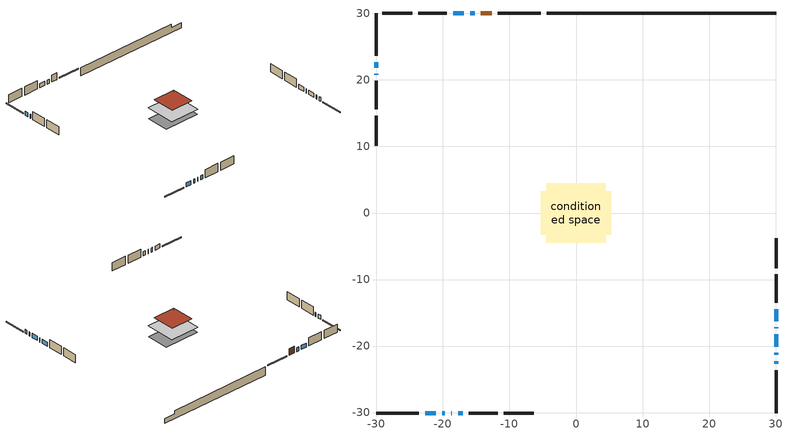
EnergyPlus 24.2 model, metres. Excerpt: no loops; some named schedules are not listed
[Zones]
conditioned space
 floor adiabatic (AdiabaticFloorConstruction): -4.47,-4.47 -4.47,4.47 4.47,4.47 4.47,-4.47 z1.22
 floor foundation (Slab1 construction): -5.32,-3.29 -5.32,3.29 5.32,3.29 5.32,-3.29 z-1.22
 wall outside (RimJoist1 construction): -5.3,30.07 -11.76,30.07 / -30.07,-30.07 -23.61,-30.07 / -30.07,30.07 -30.07,23.61 / 30.07,-30.07 30.07,-23.61 z1.22:1.52
 wall outside (AdiabaticWallConstruction 1): -12.69,30.07 -14.31,30.07 z1.22:3.25
 wall outside (AdiabaticWallConstruction): -22.68,-30.07 -21.05,-30.07 / -20.13,-30.07 -19.72,-30.07 / -18.79,-30.07 -18.66,-30.07 / 30.07,-22.68 30.07,-22.27 / 30.07,-21.35 30.07,-21 / -15.24,30.07 -15.92,30.07 / -30.07,22.68 -30.07,21.87 / -17.73,-30.07 -17.02,-30.07 / 30.07,-20.08 30.07,-18.25 / 30.07,-17.32 30.07,-17.19 / 30.07,-16.26 30.07,-14.43 / -16.85,30.07 -18.48,30.07 / -30.07,20.94 -30.07,20.78 z1.22:2.44
 wall outside (Wall1 construction): -19.4,30.07 -23.7,30.07 / -16.09,-30.07 -11.8,-30.07 / -30.07,19.86 -30.07,15.56 / 30.07,-13.5 30.07,-9.21 z1.22:3.66
 wall outside (Wall2 construction): -24.63,30.07 -29.14,30.07 / -10.87,-30.07 -6.36,-30.07 / -30.07,14.63 -30.07,10.12 / 30.07,-8.28 30.07,-3.77 z1.22:3.66
 wall foundation (FoundationWall1 construction): -4.37,30.07,-1.22 -4.37,30.07,1.22 26.62,30.07,1.22 26.62,30.07,0.24 30.07,30.07,0.24 30.07,30.07,-1.22
 window (WindowConstruction): -22.68,-30.07 -21.05,-30.07 z1.22:2.44
 window (WindowConstruction 7): -20.12,-30.07 -19.72,-30.07 z1.22:2.44
 window (WindowConstruction 8): -18.79,-30.07 -18.66,-30.07 z1.22:2.44
 window (WindowConstruction 9): 30.07,-22.68 30.07,-22.27 z1.22:2.44
 window (WindowConstruction 10): 30.07,-21.35 30.07,-21.01 z1.22:2.44
 window (WindowConstruction 11): -15.24,30.07 -15.92,30.07 z1.22:2.44
 window (WindowConstruction 12): -30.07,22.68 -30.07,21.87 z1.22:2.44
 window (WindowConstruction 1): -17.73,-30.07 -17.02,-30.07 z1.22:2.44
 window (WindowConstruction 2): 30.07,-20.08 30.07,-18.25 z1.22:2.44
 window (WindowConstruction 3): 30.07,-17.32 30.07,-17.19 z1.22:2.44
 window (WindowConstruction 4): 30.07,-16.26 30.07,-14.43 z1.22:2.44
 window (WindowConstruction 5): -16.85,30.07 -18.47,30.07 z1.22:2.44
 window (WindowConstruction 6): -30.07,20.94 -30.07,20.79 z1.22:2.44
 door (Door): -12.69,30.07 -14.31,30.07 z1.22:3.25
 ceiling adiabatic (AdiabaticFloorConstruction): 4.47,-4.47 4.47,4.47 -4.47,4.47 -4.47,-4.47 z1.22
 roof outside (Roof1 construction): -3.37,3.37 -3.37,-3.37 3.37,-3.37 3.37,3.37 z3.66
 roof outside (Roof2 construction): -2.82,2.82 -2.82,-2.82 2.82,-2.82 2.82,2.82 z3.66
[Building]
Building 1: Terrain=Suburbs
[Site:Location]
Regina Intl AP_SK: Latitude {deg}=50.43; Longitude {deg}=-104.67; Time Zone {hr}=-6; Elevation {m}=578; Keep Site Location Information=Yes
[Site:GroundTemperature:Shallow]
-2.28208, -4.75844, -4.95676, -3.7816, 0.936024, 5.63167, 9.70254, 12.2813, 12.5004, 10.403, 6.43594, 1.88434
[Site:WaterMainsTemperature]
Calculation Method=Schedule; Temperature Schedule=mains temperature schedule
[Material] Roughness=Rough; Thermal Absorptance=0.9
Name | Thickness {m} | Conductivity {W/m-K} | Density {kg/m3} | Specific Heat {J/kg-K} | Solar Absorptance | Visible Absorptance
asphalt or fiberglass shingles | 0.00635 | 0.162714 | 1121.4 | 1465.45 | 0.84 | 0.84
concrete 4.0 in. | 0.1016 | 1.803125 | 2242.8 | 837.4 | 0.7 | 0.7
concrete 8.0 in. | 0.2032 | 1.803125 | 2242.8 | 837.4 | 0.7 | 0.7
door material | 0.04445 | 0.0451087 | 512.64 | 1214.23 | 0.7 | 0.7
exterior vertical ins | 0.0166018 | 0.029427 | 32.04 | 1214.23 | 0.7 | 0.7
floor covering | 0.0127 | 0.0433444 | 54.468 | 1339.84 | 0.6 | 0.6
floor rigid ins; wall rigid ins 1 | 0.512978 | 0.029427 | 32.04 | 1214.23 | 0.7 | 0.7
floor stud and cavity | 0.1397 | 1.75129 | 37.0049 | 1207.88 | 0.7 | 0.7
furniture material conditioned space 1 | 0.1524 | 0.115458 | 640.8 | 1214.23 | 0.6 | 0.6
gypsum board | 0.0127 | 0.160291 | 801 | 837.4 | 0.6 | 0.6
gypsum board 1 | 0.0127 | 0.160291 | 801 | 837.4 | 0.7 | 0.7
osb sheathing 0.5 in. | 0.0127 | 0.115458 | 512.64 | 1214.23 | 0.7 | 0.7
osb sheathing 0.75 in. | 0.01905 | 0.115458 | 512.64 | 1214.23 | 0.7 | 0.7
rim joist stud and cavity | 0.0508 | 0.271007 | 50.32683 | 1063.81 | 0.6 | 0.6
roof rigid ins | 0.103632 | 0.029427 | 32.04 | 1214.23 | 0.7 | 0.7
roof stud and cavity | 0.2032 | 0.120972 | 78.34581 | 1123.46 | 0.7 | 0.7
roof stud and cavity 1 | 0.2032 | 0.122905 | 78.34581 | 1123.46 | 0.7 | 0.7
wall rigid ins | 0.051816 | 0.029427 | 32.04 | 1214.23 | 0.7 | 0.7
wall stud and cavity | 0.1397 | 0.114817 | 139.0536 | 1170.24 | 0.7 | 0.7
wall stud and cavity 1 | 0.1397 | 0.224759 | 139.0536 | 1170.24 | 0.7 | 0.7
wall stud and cavity 2 | 0.0889 | 0.380278 | 52.3479 | 1209.89 | 0.7 | 0.7
wall stud and cavity 3 | 0.0889 | 0.391764 | 83.0341 | 1211.67 | 0.7 | 0.7
wood siding | 0.0254 | 0.102417 | 544.68 | 1172.36 | 0 | 0
wood siding 1; wood siding 2; wood siding 3 | 0.0254 | 0.102417 | 544.68 | 1172.36 | 0.7 | 0.7
[WindowMaterial:SimpleGlazingSystem]
Name | U-Factor {W/m2-K} | Solar Heat Gain Coefficient
WindowMaterial | 4.81665 | 0.61
WindowMaterial 1 | 4.942699 | 0.6
WindowMaterial 10 | 2.983789 | 0.6
WindowMaterial 2 | 2.904297 | 0.68
WindowMaterial 3 | 2.8742 | 0.48
WindowMaterial 4 | 1.251999 | 0.52
WindowMaterial 5 | 6.93965 | 0.43
WindowMaterial 6 | 5.54911 | 0.55
WindowMaterial 7 | 7.19346 | 0.41
WindowMaterial 8 | 3.00026 | 0.58
WindowMaterial 9 | 5.76317 | 0.53
[Construction]
AdiabaticFloorConstruction: floor stud and cavity, floor rigid ins, osb sheathing 0.75 in., floor covering
AdiabaticWallConstruction: wood siding 2, wall rigid ins 1, wall stud and cavity 2, gypsum board
AdiabaticWallConstruction 1: wood siding 3, wall rigid ins 1, wall stud and cavity 2, gypsum board
Door: door material
FoundationWall1 construction: concrete 8.0 in., gypsum board 1
furniture construction conditioned space 1: furniture material conditioned space 1
PartitionWallConstruction: gypsum board, wall stud and cavity 3, gypsum board
RimJoist1 construction: wood siding 1, rim joist stud and cavity
Roof1 construction: asphalt or fiberglass shingles, osb sheathing 0.75 in., roof stud and cavity, gypsum board
Roof2 construction: asphalt or fiberglass shingles, roof rigid ins, osb sheathing 0.75 in., roof stud and cavity 1, gypsum board
Slab1 construction: concrete 4.0 in.
Wall1 construction: wood siding, osb sheathing 0.5 in., wall stud and cavity, gypsum board
Wall2 construction: wood siding, wall rigid ins, osb sheathing 0.5 in., wall stud and cavity 1, gypsum board
WindowConstruction; WindowConstruction 5: WindowMaterial
WindowConstruction 1: WindowMaterial 1
WindowConstruction 10: WindowMaterial 8
WindowConstruction 11: WindowMaterial 9
WindowConstruction 12: WindowMaterial 10
WindowConstruction 2: WindowMaterial 2
WindowConstruction 3: WindowMaterial 3
WindowConstruction 4: WindowMaterial 4
WindowConstruction 6: WindowMaterial 5
WindowConstruction 7; WindowConstruction 9: WindowMaterial 6
WindowConstruction 8: WindowMaterial 7
[Zone]
conditioned space: Multiplier=1; Volume {m3}=375.2; Part of Total Floor Area=Yes
[Space]
conditioned space 1: Zone=conditioned space; Volume {m3}=375.2
[SurfaceProperty:ExposedFoundationPerimeter]
Slab1: Exposed Perimeter Calculation Method=TotalExposedPerimeter; Total Exposed Perimeter {m}=34.442
[InternalMass] Zone or ZoneList=conditioned space; Space or SpaceList=conditioned space 1
Name | Construction | Surface Area {m2}
furniture mass conditioned space 1 | furniture construction conditioned space 1 | 60.0199
partition wall mass | PartitionWallConstruction | 150.05
[Lights]
interior lighting: Zone or ZoneList or Space or SpaceList=conditioned space 1; Schedule=interior lighting schedule; Design Level Calculation Method=LightingLevel; Lighting Level {W}=343.2; Return Air Fraction=0; Fraction Radiant=0.6; Fraction Visible=0.2; Fraction Replaceable=1
[People]
occupants: Zone or ZoneList or Space or SpaceList=conditioned space 1; Number of People Schedule=occupants schedule; Number of People Calculation Method=People; Number of People=3; Fraction Radiant=0.314171; Sensible Heat Fraction=0.56303; Activity Level Schedule=occupants activity schedule; Carbon Dioxide Generation Rate {m3/s-W}=0; Enable ASHRAE 55 Comfort Warnings=No; Mean Radiant Temperature Calculation Type=EnclosureAveraged
[ElectricEquipment] Zone or ZoneList or Space or SpaceList=conditioned space 1; Design Level Calculation Method=EquipmentLevel
Name | Schedule | Design Level {W} | Fraction Latent | Fraction Radiant | Fraction Lost
clothes dryer | clothes dryer schedule | 140.772 | 0.015 | 0.081 | 0.85
clothes washer | clothes washer schedule | 32.1985 | 0.03 | 0.162 | 0.7
cooking range | cooking range schedule | 215.147 | 0.08 | 0.432 | 0.2
dishwasher | dishwasher schedule | 66.8632 | 0.3 | 0.18 | 0.4
fridge | fridge schedule | 72.9452 | 0 | 0.6 | 0
mech vent house fan | mech vent house fan schedule | 0 | 0 | 0 | 1
mech vent house fan cfis | mech vent house fan cfis schedule | 0 | 0 | 0 | 0
misc plug loads | misc plug loads schedule | 494.7 | 0.045 | 0.513 | 0.1
whole house fan | Always On Discrete | 0 | 0 | 0 | 1
[OtherEquipment] Zone or ZoneList or Space or SpaceList=conditioned space 1; Design Level Calculation Method=EquipmentLevel
Name | Fuel Type | Schedule | Design Level {W} | Fraction Latent | Fraction Radiant | Fraction Lost
clothes dryer 1 | Electricity | clothes dryer schedule | 0 | 0.015 | 0.081 | 0.85
cooking range 1 | Electricity | cooking range schedule | 0 | 0.08 | 0.432 | 0.2
general water use latent | None | general water use schedule | 62.594 | 1 | 0 | 0
general water use sensible | None | general water use schedule | -61.6891 | 0 | 0.6 | 0
mech vent house fan latent load | None | Always On Discrete | 0 | 1 | 0 | 0
mech vent house fan sensible load | None | Always On Discrete | 0 | 0 | 0 | 0
water heater energy adjustment1 | NaturalGas | Always On Discrete | 0.01 | 0 | 0 | 1
[ZoneInfiltration:DesignFlowRate] Zone or ZoneList or Space or SpaceList=conditioned space 1; Schedule=Always On Discrete; Design Flow Rate Calculation Method=Flow/Zone; Design Flow Rate {m3/s}=0
infil flow; natural vent flow; whole house fan flow
[AvailabilityManager:Scheduled]
central ac and furnace airloop Availability Manager: Schedule=Always On Discrete
[Foundation:Kiva]
Foundation Kiva 1: Initial Indoor Air Temperature {C}=21; Wall Height Above Grade {m}=1.21999; Wall Depth Below Slab {m}=0.2032; Custom Block Material Name 1=exterior vertical ins; Custom Block Depth 1 {m}=2.43998; Custom Block X Position 1 {m}=0.2159; Custom Block Z Position 1 {m}=0
[Foundation:Kiva:Settings]
Soil Conductivity {W/m-K}=0.849921; Soil Density {kg/m3}=1842.3; Soil Specific Heat {J/kg-K}=418.7; Ground Solar Absorptivity=0.9; Ground Thermal Absorptivity=0.9; Ground Surface Roughness {m}=0.03; Far-Field Width {m}=40; Deep-Ground Boundary Condition=ZeroFlux; Deep-Ground Depth {m}=40; Minimum Cell Dimension {m}=0.2; Maximum Cell Growth Coefficient=3; Simulation Timestep=Timestep
[Exterior:Lights]
exterior lighting: Schedule=exterior lighting schedule; Design Level {W}=75.6
[EnergyManagementSystem:GlobalVariable]
central_ac_and_furnace_airloop_Fan_RTF
infil_program_Qfan
infil_program_Qinf
natural_vent_program_Qnv
natural_vent_program_Qwhf
[EnergyManagementSystem:Sensor]
Name | Output:Variable or Output:Meter Index Key | Output:Variable or Output:Meter
airflow_gain | infil flow | Infiltration Sensible Heat Gain Energy
airflow_gain_1 | natural vent flow | Infiltration Sensible Heat Gain Energy
airflow_gain_2 | whole house fan flow | Infiltration Sensible Heat Gain Energy
airflow_loss | infil flow | Infiltration Sensible Heat Loss Energy
airflow_loss_1 | natural vent flow | Infiltration Sensible Heat Loss Energy
airflow_loss_2 | whole house fan flow | Infiltration Sensible Heat Loss Energy
clg_load_cond |  | Cooling:EnergyTransfer:Zone:CONDITIONED SPACE
clg_sp_s; clg_sp_s_1 | cooling setpoint | Schedule Value
clothes_dryer_exhaust_0_sch_s | clothes dryer exhaust 0 schedule | Schedule Value
cool_season | cooling season schedule | Schedule Value
htg_load_cond |  | Heating:EnergyTransfer:Zone:CONDITIONED SPACE
htg_sp_s; htg_sp_s_1 | heating setpoint | Schedule Value
ig_ee_conv | clothes dryer | Electric Equipment Convective Heating Energy
ig_ee_conv_2 | cooking range | Electric Equipment Convective Heating Energy
ig_ee_conv_4 | fridge | Electric Equipment Convective Heating Energy
ig_ee_conv_5 | misc plug loads | Electric Equipment Convective Heating Energy
ig_ee_conv_6 | whole house fan | Electric Equipment Convective Heating Energy
ig_ee_rad | clothes dryer | Electric Equipment Radiant Heating Energy
ig_ee_rad_2 | cooking range | Electric Equipment Radiant Heating Energy
ig_ee_rad_4 | fridge | Electric Equipment Radiant Heating Energy
ig_ee_rad_5 | misc plug loads | Electric Equipment Radiant Heating Energy
ig_ee_rad_6 | whole house fan | Electric Equipment Radiant Heating Energy
ig_lgt_conv | interior lighting | Lights Convective Heating Energy
ig_lgt_rad | interior lighting | Lights Radiant Heating Energy
ig_lgt_vis | interior lighting | Lights Visible Radiation Heating Energy
ig_oe_conv | clothes dryer 1 | Other Equipment Convective Heating Energy
ig_oe_conv_1 | cooking range 1 | Other Equipment Convective Heating Energy
ig_oe_conv_2 | general water use latent | Other Equipment Convective Heating Energy
ig_oe_conv_3 | general water use sensible | Other Equipment Convective Heating Energy
ig_oe_conv_4 | water heater energy adjustment1 | Other Equipment Convective Heating Energy
ig_oe_rad | clothes dryer 1 | Other Equipment Radiant Heating Energy
ig_oe_rad_1 | cooking range 1 | Other Equipment Radiant Heating Energy
ig_oe_rad_2 | general water use latent | Other Equipment Radiant Heating Energy
ig_oe_rad_3 | general water use sensible | Other Equipment Radiant Heating Energy
ig_oe_rad_4 | water heater energy adjustment1 | Other Equipment Radiant Heating Energy
ig_ppl_conv | occupants | People Convective Heating Energy
ig_ppl_rad | occupants | People Radiant Heating Energy
im_conv | furniture mass conditioned space 1 | Surface Inside Face Convection Heat Gain Energy
im_conv_1 | partition wall mass | Surface Inside Face Convection Heat Gain Energy
im_ig | furniture mass conditioned space 1 | Surface Inside Face Internal Gains Radiation Heat Gain Energy
im_ig_1 | partition wall mass | Surface Inside Face Internal Gains Radiation Heat Gain Energy
im_lgt | furniture mass conditioned space 1 | Surface Inside Face Lights Radiation Heat Gain Energy
im_lgt_1 | partition wall mass | Surface Inside Face Lights Radiation Heat Gain Energy
im_sol | furniture mass conditioned space 1 | Surface Inside Face Solar Radiation Heat Gain Energy
im_sol_1 | partition wall mass | Surface Inside Face Solar Radiation Heat Gain Energy
im_surf | furniture mass conditioned space 1 | Surface Inside Face Net Surface Thermal Radiation Heat Gain Energy
im_surf_1 | partition wall mass | Surface Inside Face Net Surface Thermal Radiation Heat Gain Energy
mv_conv | mech vent house fan | Electric Equipment Convective Heating Energy
mv_conv_1 | mech vent house fan cfis | Electric Equipment Convective Heating Energy
mv_conv_2 | mech vent house fan latent load | Other Equipment Convective Heating Energy
mv_conv_3 | mech vent house fan sensible load | Other Equipment Convective Heating Energy
mv_rad | mech vent house fan | Electric Equipment Radiant Heating Energy
mv_rad_1 | mech vent house fan cfis | Electric Equipment Radiant Heating Energy
mv_rad_2 | mech vent house fan latent load | Other Equipment Radiant Heating Energy
mv_rad_3 | mech vent house fan sensible load | Other Equipment Radiant Heating Energy
natural_vent_s | natural vent schedule | Schedule Value
out_pb_s |  | Site Outdoor Air Barometric Pressure
out_wt_s |  | Site Outdoor Air Humidity Ratio
site_vw_s |  | Site Wind Speed
ss_back_out | Window1 | Surface Window Shortwave from Zone Back Out Window Heat Transfer Rate
ss_back_out_1 | Window10 | Surface Window Shortwave from Zone Back Out Window Heat Transfer Rate
ss_back_out_10 | Window6 | Surface Window Shortwave from Zone Back Out Window Heat Transfer Rate
ss_back_out_11 | Window7 | Surface Window Shortwave from Zone Back Out Window Heat Transfer Rate
ss_back_out_12 | Window9 | Surface Window Shortwave from Zone Back Out Window Heat Transfer Rate
ss_back_out_2 | Window11 | Surface Window Shortwave from Zone Back Out Window Heat Transfer Rate
ss_back_out_3 | Window12 | Surface Window Shortwave from Zone Back Out Window Heat Transfer Rate
ss_back_out_4 | Window13 | Surface Window Shortwave from Zone Back Out Window Heat Transfer Rate
ss_back_out_5 | Window14 | Surface Window Shortwave from Zone Back Out Window Heat Transfer Rate
ss_back_out_6 | Window16 | Surface Window Shortwave from Zone Back Out Window Heat Transfer Rate
ss_back_out_7 | Window3 | Surface Window Shortwave from Zone Back Out Window Heat Transfer Rate
ss_back_out_8 | Window4 | Surface Window Shortwave from Zone Back Out Window Heat Transfer Rate
ss_back_out_9 | Window5 | Surface Window Shortwave from Zone Back Out Window Heat Transfer Rate
ss_conv | Door1 | Surface Inside Face Convection Heat Gain Energy
ss_conv_1 | Window1 | Surface Inside Face Convection Heat Gain Energy
ss_conv_10 | Window5 | Surface Inside Face Convection Heat Gain Energy
ss_conv_11 | Window6 | Surface Inside Face Convection Heat Gain Energy
ss_conv_12 | Window7 | Surface Inside Face Convection Heat Gain Energy
ss_conv_13 | Window9 | Surface Inside Face Convection Heat Gain Energy
ss_conv_2 | Window10 | Surface Inside Face Convection Heat Gain Energy
ss_conv_3 | Window11 | Surface Inside Face Convection Heat Gain Energy
ss_conv_4 | Window12 | Surface Inside Face Convection Heat Gain Energy
ss_conv_5 | Window13 | Surface Inside Face Convection Heat Gain Energy
ss_conv_6 | Window14 | Surface Inside Face Convection Heat Gain Energy
ss_conv_7 | Window16 | Surface Inside Face Convection Heat Gain Energy
ss_conv_8 | Window3 | Surface Inside Face Convection Heat Gain Energy
ss_conv_9 | Window4 | Surface Inside Face Convection Heat Gain Energy
ss_ig | Door1 | Surface Inside Face Internal Gains Radiation Heat Gain Energy
ss_ig_1 | Window1 | Surface Inside Face Internal Gains Radiation Heat Gain Energy
ss_ig_10 | Window5 | Surface Inside Face Internal Gains Radiation Heat Gain Energy
ss_ig_11 | Window6 | Surface Inside Face Internal Gains Radiation Heat Gain Energy
ss_ig_12 | Window7 | Surface Inside Face Internal Gains Radiation Heat Gain Energy
ss_ig_13 | Window9 | Surface Inside Face Internal Gains Radiation Heat Gain Energy
ss_ig_2 | Window10 | Surface Inside Face Internal Gains Radiation Heat Gain Energy
ss_ig_3 | Window11 | Surface Inside Face Internal Gains Radiation Heat Gain Energy
ss_ig_4 | Window12 | Surface Inside Face Internal Gains Radiation Heat Gain Energy
ss_ig_5 | Window13 | Surface Inside Face Internal Gains Radiation Heat Gain Energy
ss_ig_6 | Window14 | Surface Inside Face Internal Gains Radiation Heat Gain Energy
ss_ig_7 | Window16 | Surface Inside Face Internal Gains Radiation Heat Gain Energy
ss_ig_8 | Window3 | Surface Inside Face Internal Gains Radiation Heat Gain Energy
ss_ig_9 | Window4 | Surface Inside Face Internal Gains Radiation Heat Gain Energy
ss_lgt | Door1 | Surface Inside Face Lights Radiation Heat Gain Energy
ss_sol | Door1 | Surface Inside Face Solar Radiation Heat Gain Energy
ss_surf | Door1 | Surface Inside Face Net Surface Thermal Radiation Heat Gain Energy
ss_surf_1 | Window1 | Surface Inside Face Net Surface Thermal Radiation Heat Gain Energy
ss_surf_10 | Window5 | Surface Inside Face Net Surface Thermal Radiation Heat Gain Energy
ss_surf_11 | Window6 | Surface Inside Face Net Surface Thermal Radiation Heat Gain Energy
ss_surf_12 | Window7 | Surface Inside Face Net Surface Thermal Radiation Heat Gain Energy
ss_surf_13 | Window9 | Surface Inside Face Net Surface Thermal Radiation Heat Gain Energy
ss_surf_2 | Window10 | Surface Inside Face Net Surface Thermal Radiation Heat Gain Energy
ss_surf_3 | Window11 | Surface Inside Face Net Surface Thermal Radiation Heat Gain Energy
ss_surf_4 | Window12 | Surface Inside Face Net Surface Thermal Radiation Heat Gain Energy
ss_surf_5 | Window13 | Surface Inside Face Net Surface Thermal Radiation Heat Gain Energy
ss_surf_6 | Window14 | Surface Inside Face Net Surface Thermal Radiation Heat Gain Energy
ss_surf_7 | Window16 | Surface Inside Face Net Surface Thermal Radiation Heat Gain Energy
ss_surf_8 | Window3 | Surface Inside Face Net Surface Thermal Radiation Heat Gain Energy
ss_surf_9 | Window4 | Surface Inside Face Net Surface Thermal Radiation Heat Gain Energy
ss_trans_in | Window1 | Surface Window Transmitted Solar Radiation Rate
ss_trans_in_1 | Window10 | Surface Window Transmitted Solar Radiation Rate
ss_trans_in_10 | Window6 | Surface Window Transmitted Solar Radiation Rate
ss_trans_in_11 | Window7 | Surface Window Transmitted Solar Radiation Rate
ss_trans_in_12 | Window9 | Surface Window Transmitted Solar Radiation Rate
ss_trans_in_2 | Window11 | Surface Window Transmitted Solar Radiation Rate
ss_trans_in_3 | Window12 | Surface Window Transmitted Solar Radiation Rate
ss_trans_in_4 | Window13 | Surface Window Transmitted Solar Radiation Rate
ss_trans_in_5 | Window14 | Surface Window Transmitted Solar Radiation Rate
ss_trans_in_6 | Window16 | Surface Window Transmitted Solar Radiation Rate
ss_trans_in_7 | Window3 | Surface Window Transmitted Solar Radiation Rate
ss_trans_in_8 | Window4 | Surface Window Transmitted Solar Radiation Rate
ss_trans_in_9 | Window5 | Surface Window Transmitted Solar Radiation Rate
ss_trans_out | Window1 | Surface Inside Face Initial Transmitted Diffuse Transmitted Out Window Solar Radiation Rate
ss_trans_out_1 | Window10 | Surface Inside Face Initial Transmitted Diffuse Transmitted Out Window Solar Radiation Rate
ss_trans_out_10 | Window6 | Surface Inside Face Initial Transmitted Diffuse Transmitted Out Window Solar Radiation Rate
ss_trans_out_11 | Window7 | Surface Inside Face Initial Transmitted Diffuse Transmitted Out Window Solar Radiation Rate
ss_trans_out_12 | Window9 | Surface Inside Face Initial Transmitted Diffuse Transmitted Out Window Solar Radiation Rate
ss_trans_out_2 | Window11 | Surface Inside Face Initial Transmitted Diffuse Transmitted Out Window Solar Radiation Rate
ss_trans_out_3 | Window12 | Surface Inside Face Initial Transmitted Diffuse Transmitted Out Window Solar Radiation Rate
ss_trans_out_4 | Window13 | Surface Inside Face Initial Transmitted Diffuse Transmitted Out Window Solar Radiation Rate
ss_trans_out_5 | Window14 | Surface Inside Face Initial Transmitted Diffuse Transmitted Out Window Solar Radiation Rate
ss_trans_out_6 | Window16 | Surface Inside Face Initial Transmitted Diffuse Transmitted Out Window Solar Radiation Rate
ss_trans_out_7 | Window3 | Surface Inside Face Initial Transmitted Diffuse Transmitted Out Window Solar Radiation Rate
ss_trans_out_8 | Window4 | Surface Inside Face Initial Transmitted Diffuse Transmitted Out Window Solar Radiation Rate
ss_trans_out_9 | Window5 | Surface Inside Face Initial Transmitted Diffuse Transmitted Out Window Solar Radiation Rate
s_conv | FoundationWall1 | Surface Inside Face Convection Heat Gain Energy
s_conv_1 | inferred conditioned ceiling | Surface Inside Face Convection Heat Gain Energy
s_conv_10 | Wall1:0 | Surface Inside Face Convection Heat Gain Energy
s_conv_11 | Wall1:180 | Surface Inside Face Convection Heat Gain Energy
s_conv_12 | Wall1:270 | Surface Inside Face Convection Heat Gain Energy
s_conv_13 | Wall1:90 | Surface Inside Face Convection Heat Gain Energy
s_conv_14 | Wall2:0 | Surface Inside Face Convection Heat Gain Energy
s_conv_15 | Wall2:180 | Surface Inside Face Convection Heat Gain Energy
s_conv_16 | Wall2:270 | Surface Inside Face Convection Heat Gain Energy
s_conv_17 | Wall2:90 | Surface Inside Face Convection Heat Gain Energy
s_conv_2 | inferred conditioned floor | Surface Inside Face Convection Heat Gain Energy
s_conv_3 | RimJoist1:0 | Surface Inside Face Convection Heat Gain Energy
s_conv_4 | RimJoist1:180 | Surface Inside Face Convection Heat Gain Energy
s_conv_5 | RimJoist1:270 | Surface Inside Face Convection Heat Gain Energy
s_conv_6 | RimJoist1:90 | Surface Inside Face Convection Heat Gain Energy
s_conv_7 | Roof1 | Surface Inside Face Convection Heat Gain Energy
s_conv_8 | Roof2 | Surface Inside Face Convection Heat Gain Energy
s_conv_9 | Slab1 | Surface Inside Face Convection Heat Gain Energy
s_ig | FoundationWall1 | Surface Inside Face Internal Gains Radiation Heat Gain Energy
s_ig_1 | inferred conditioned ceiling | Surface Inside Face Internal Gains Radiation Heat Gain Energy
s_ig_10 | Wall1:0 | Surface Inside Face Internal Gains Radiation Heat Gain Energy
s_ig_11 | Wall1:180 | Surface Inside Face Internal Gains Radiation Heat Gain Energy
s_ig_12 | Wall1:270 | Surface Inside Face Internal Gains Radiation Heat Gain Energy
s_ig_13 | Wall1:90 | Surface Inside Face Internal Gains Radiation Heat Gain Energy
s_ig_14 | Wall2:0 | Surface Inside Face Internal Gains Radiation Heat Gain Energy
s_ig_15 | Wall2:180 | Surface Inside Face Internal Gains Radiation Heat Gain Energy
s_ig_16 | Wall2:270 | Surface Inside Face Internal Gains Radiation Heat Gain Energy
s_ig_17 | Wall2:90 | Surface Inside Face Internal Gains Radiation Heat Gain Energy
s_ig_2 | inferred conditioned floor | Surface Inside Face Internal Gains Radiation Heat Gain Energy
s_ig_3 | RimJoist1:0 | Surface Inside Face Internal Gains Radiation Heat Gain Energy
s_ig_4 | RimJoist1:180 | Surface Inside Face Internal Gains Radiation Heat Gain Energy
s_ig_5 | RimJoist1:270 | Surface Inside Face Internal Gains Radiation Heat Gain Energy
s_ig_6 | RimJoist1:90 | Surface Inside Face Internal Gains Radiation Heat Gain Energy
s_ig_7 | Roof1 | Surface Inside Face Internal Gains Radiation Heat Gain Energy
s_ig_8 | Roof2 | Surface Inside Face Internal Gains Radiation Heat Gain Energy
s_ig_9 | Slab1 | Surface Inside Face Internal Gains Radiation Heat Gain Energy
s_lgt | FoundationWall1 | Surface Inside Face Lights Radiation Heat Gain Energy
s_lgt_1 | inferred conditioned ceiling | Surface Inside Face Lights Radiation Heat Gain Energy
s_lgt_10 | Wall1:0 | Surface Inside Face Lights Radiation Heat Gain Energy
s_lgt_11 | Wall1:180 | Surface Inside Face Lights Radiation Heat Gain Energy
